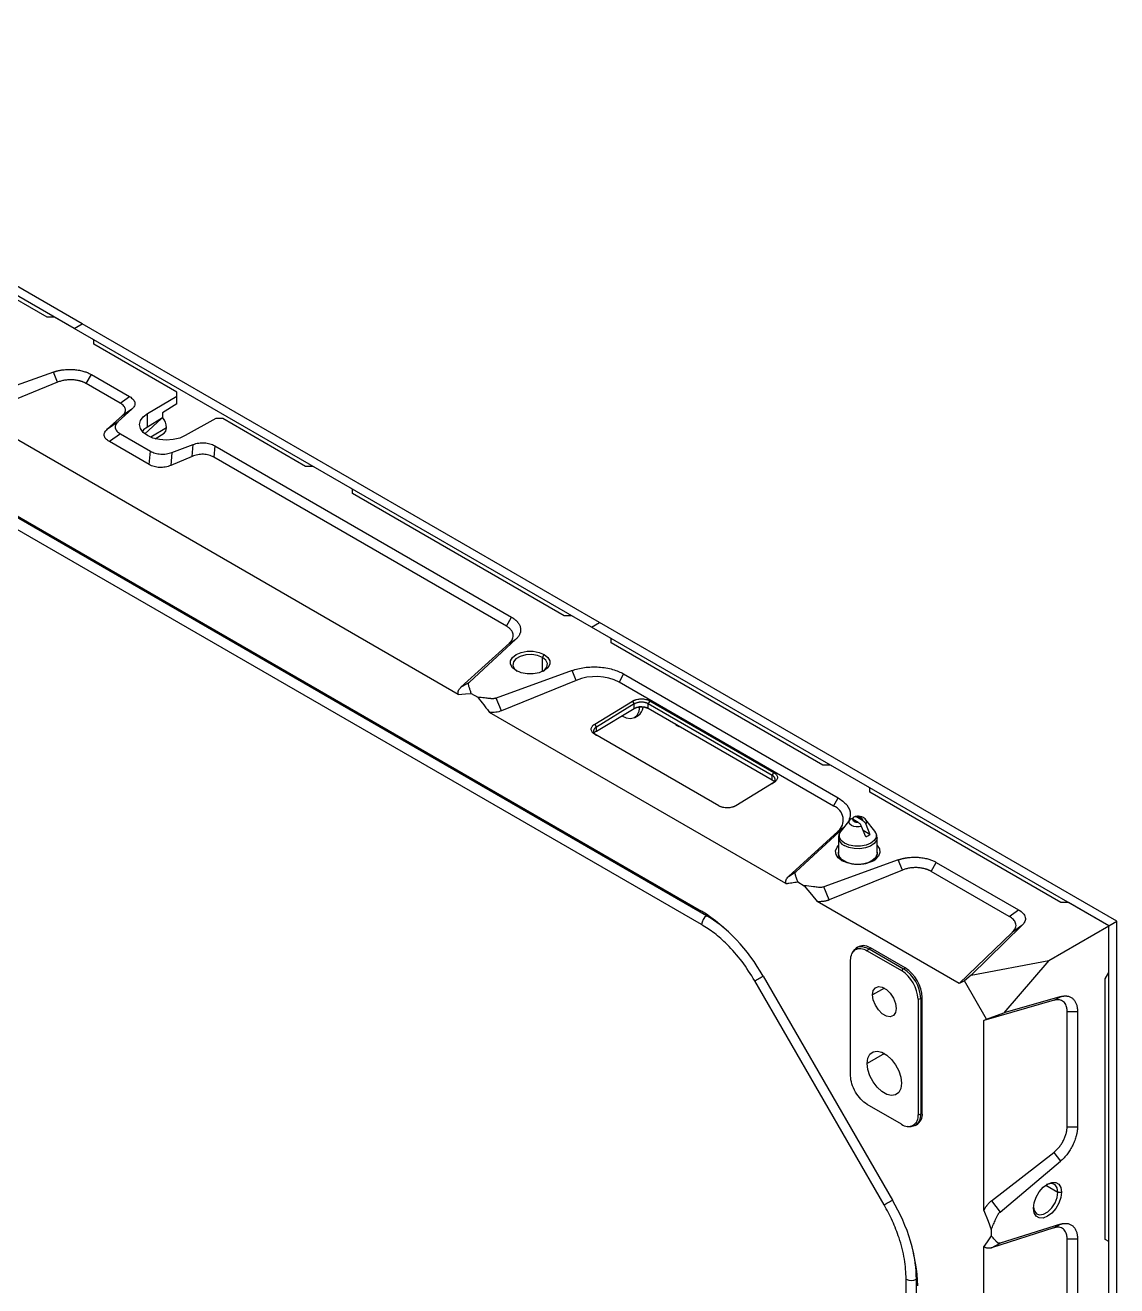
# Model space of a CAD drawing. Header units: millimetres. Extents: x 9226 to 36041, y 16031 to 21779.
# Drawn here: x 11663.9 to 11887.8, y 17605.8 to 17864.3 of the extents above; entities that cross this region are included whole.
import ezdxf

# ---------------------------------------------------------------- set-up
doc = ezdxf.new("R2010")
doc.units = ezdxf.units.MM

msp = doc.modelspace()

# ---------------------------------------------------------------- linework, layer by layer
at = {"color": 7, "linetype": 'Continuous', "lineweight": -3}
for p, q in [((11675.619, 17803.027), (11569.553, 17864.257)), ((11673.992, 17802.088), (11567.926, 17863.319)), ((11497.143, 17858.949), (11802.617, 17682.603)), ((11802.617, 17679.855), (11497.143, 17856.201)), ((11803.65, 17681.675), (11498.176, 17858.022)), ((11668.406, 17804.415), (11651.414, 17814.224)), ((11669.962, 17804.415), (11668.406, 17804.415)), ((11678.023, 17799.761), (11669.962, 17804.415)), ((11673.992, 17802.088), (11675.619, 17803.027)), ((11780.058, 17740.857), (11673.992, 17802.088)), ((11781.685, 17741.796), (11675.619, 17803.027)), ((11678.023, 17798.863), (11678.023, 17799.761)), ((11695.015, 17789.054), (11678.023, 17798.863)), ((11669.707, 17793.143), (11654.447, 17787.626)), ((11670.555, 17791.056), (11669.707, 17793.143)), ((11676.443, 17790.794), (11677.504, 17792.632)), ((11677.504, 17792.632), (11685.349, 17788.102)), ((11670.555, 17791.056), (11655.54, 17784.936)), ((11683.432, 17786.76), (11676.443, 17790.794)), ((11695.028, 17788.23), (11695.015, 17789.054)), ((11683.432, 17786.76), (11685.349, 17788.102)), ((11688.983, 17784.617), (11695.028, 17788.23)), ((11695.028, 17786.605), (11692.11, 17784.771)), ((11695.028, 17786.605), (11695.028, 17788.23)), ((11752.743, 17727.059), (11653.083, 17784.592)), ((11680.816, 17781.499), (11683.808, 17784.143)), ((11685.82, 17785.553), (11683.003, 17783.031)), ((11685.82, 17785.553), (11683.808, 17784.143)), ((11691.844, 17783.55), (11688.469, 17780.469)), ((11688.983, 17781.82), (11688.983, 17784.617)), ((11692.11, 17783.753), (11688.983, 17781.82)), ((11691.844, 17783.589), (11691.844, 17783.55)), ((11692.11, 17784.771), (11692.11, 17783.753)), ((11703.021, 17783.616), (11696.761, 17780.127)), ((11704.447, 17783.609), (11703.021, 17783.616)), ((11721.439, 17773.799), (11704.447, 17783.609)), ((11680.816, 17781.499), (11683.003, 17783.031)), ((11683.474, 17780.482), (11681.191, 17778.882)), ((11689.355, 17774.17), (11681.191, 17778.882)), ((11683.474, 17780.482), (11689.599, 17776.946)), ((11690.57, 17779.488), (11692.414, 17780.606)), ((11689.355, 17774.17), (11689.599, 17776.946)), ((11694.015, 17776.674), (11693.782, 17774.014)), ((11698.168, 17775.853), (11693.782, 17774.014)), ((11694.015, 17776.674), (11698.383, 17778.301)), ((11698.168, 17775.853), (11698.383, 17778.301)), ((11702.799, 17778.029), (11702.595, 17775.697)), ((11702.799, 17778.029), (11763.678, 17742.884)), ((11762.617, 17741.047), (11702.595, 17775.697)), ((11722.995, 17773.799), (11721.439, 17773.799)), ((11731.056, 17769.146), (11722.995, 17773.799)), ((11731.056, 17768.248), (11731.056, 17769.146)), ((11774.472, 17743.184), (11731.056, 17768.248)), ((11762.617, 17741.047), (11763.678, 17742.884)), ((11776.028, 17743.184), (11774.472, 17743.184)), ((11784.089, 17738.531), (11776.028, 17743.184)), ((11780.058, 17740.857), (11781.685, 17741.796)), ((11886.124, 17679.627), (11780.058, 17740.857)), ((11887.751, 17680.566), (11781.685, 17741.796)), ((11753.261, 17728.523), (11763.209, 17737.568)), ((11755.008, 17729.574), (11764.563, 17738.383)), ((11763.209, 17737.568), (11764.563, 17738.383)), ((11784.089, 17737.633), (11784.089, 17738.531)), ((11827.505, 17712.569), (11784.089, 17737.633)), ((11769.982, 17734.632), (11770.336, 17735.245)), ((11776.05, 17731.946), (11760.493, 17726.302)), ((11776.908, 17729.942), (11776.05, 17731.946)), ((11753.261, 17728.523), (11755.008, 17729.574)), ((11776.908, 17729.942), (11761.607, 17723.705)), ((11786.641, 17731.258), (11785.723, 17729.55)), ((11829.687, 17704.17), (11785.723, 17729.55)), ((11786.641, 17731.258), (11830.606, 17705.878)), ((11755.389, 17727.259), (11756.749, 17726.474)), ((11761.607, 17723.705), (11760.493, 17726.302)), ((11780.704, 17720.961), (11788.482, 17725.686)), ((11788.827, 17725.1), (11781.048, 17720.374)), ((11781.048, 17719.538), (11788.827, 17724.185)), ((11788.827, 17724.185), (11788.827, 17725.1)), ((11817.111, 17710.457), (11791.655, 17725.153)), ((11791.655, 17724.221), (11791.655, 17725.153)), ((11791.655, 17724.221), (11817.111, 17709.526)), ((11791.981, 17725.739), (11817.437, 17711.044)), ((11819.92, 17688.279), (11759.148, 17723.362)), ((11788.922, 17722.341), (11789.629, 17722.749)), ((11806.16, 17704.192), (11780.704, 17718.888)), ((11781.048, 17719.538), (11781.048, 17720.374)), ((11829.061, 17712.569), (11827.505, 17712.569)), ((11837.122, 17707.915), (11829.061, 17712.569)), ((11817.437, 17708.971), (11809.659, 17704.245)), ((11817.111, 17709.526), (11817.111, 17710.457)), ((11837.122, 17707.017), (11837.122, 17707.915)), ((11876.296, 17684.403), (11837.122, 17707.017)), ((11829.687, 17704.17), (11830.606, 17705.878)), ((11832.991, 17701.363), (11831.163, 17699.003)), ((11832.888, 17701.168), (11832.861, 17701.125)), ((11832.991, 17701.363), (11833.012, 17701.39)), ((11833.548, 17701.455), (11833.861, 17701.88)), ((11834.742, 17700.8), (11833.704, 17701.399)), ((11834.553, 17701.889), (11835.59, 17701.29)), ((11838.131, 17699.003), (11836.303, 17701.363)), ((11820.436, 17689.744), (11830.574, 17698.962)), ((11822.021, 17690.783), (11831.643, 17699.623)), ((11836.279, 17697.871), (11835.433, 17699.992)), ((11837.127, 17698.361), (11835.771, 17699.144)), ((11836.282, 17700.482), (11837.127, 17698.361)), ((11830.697, 17697.696), (11830.697, 17694.485)), ((11838.597, 17694.485), (11838.597, 17697.696)), ((11842.948, 17693.133), (11827.688, 17687.616)), ((11843.796, 17691.046), (11842.948, 17693.133)), ((11820.436, 17689.744), (11822.021, 17690.783)), ((11843.796, 17691.046), (11828.782, 17684.926)), ((11831.925, 17692.832), (11831.908, 17692.842)), ((11849.684, 17690.784), (11850.745, 17692.622)), ((11865.716, 17681.53), (11849.684, 17690.784)), ((11850.745, 17692.622), (11867.599, 17682.892)), ((11822.319, 17688.622), (11823.678, 17687.837)), ((11828.782, 17684.926), (11827.688, 17687.616)), ((11855.44, 17667.774), (11826.324, 17684.582)), ((11865.716, 17681.53), (11867.599, 17682.892)), ((11877.851, 17684.403), (11876.296, 17684.403)), ((11886.124, 17679.627), (11877.851, 17684.403)), ((11886.124, 17679.627), (11887.751, 17680.566)), ((11887.751, 17542.774), (11887.751, 17680.566)), ((11855.44, 17667.774), (11866.306, 17678.219)), ((11857.865, 17669.47), (11868.306, 17679.666)), ((11868.306, 17679.666), (11866.306, 17678.219)), ((11873.821, 17672.524), (11886.124, 17679.627)), ((11886.124, 17541.835), (11886.124, 17679.627)), ((11886.124, 17670.073), (11886.124, 17679.627)), ((11834.612, 17675.238), (11834.333, 17675.035)), ((11836.978, 17674.885), (11837.277, 17675.087)), ((11844.334, 17671.013), (11837.277, 17675.087)), ((11833.176, 17648.876), (11833.176, 17672.556)), ((11833.488, 17673.978), (11833.409, 17673.841)), ((11836.57, 17674.5), (11843.627, 17670.426)), ((11836.978, 17674.885), (11844.036, 17670.81)), ((11857.865, 17669.47), (11873.821, 17672.524)), ((11873.821, 17672.524), (11864.559, 17661.808)), ((11844.036, 17670.81), (11844.334, 17671.013)), ((11885.347, 17668.726), (11886.124, 17670.073)), ((11840.049, 17622.406), (11813.534, 17668.33)), ((11815.217, 17669.302), (11841.732, 17623.377)), ((11856.527, 17668.362), (11855.44, 17667.774)), ((11857.865, 17669.47), (11856.527, 17668.362)), ((11861.061, 17660.508), (11856.527, 17668.362)), ((11885.347, 17615.324), (11885.347, 17668.726)), ((11847.545, 17664.732), (11847.87, 17664.889)), ((11847.545, 17664.732), (11847.545, 17641.052)), ((11847.87, 17641.209), (11847.87, 17664.889)), ((11876.345, 17665.114), (11864.559, 17661.808)), ((11874.936, 17664.342), (11876.345, 17665.114)), ((11847.008, 17664.57), (11847.008, 17640.891)), ((11874.936, 17664.342), (11860.516, 17660.173)), ((11877.568, 17638.405), (11877.568, 17662.063)), ((11877.568, 17662.063), (11879.69, 17662.063)), ((11879.69, 17662.063), (11879.69, 17638.405)), ((11860.516, 17660.173), (11861.061, 17660.508)), ((11860.516, 17621.277), (11860.516, 17660.173)), ((11861.061, 17660.508), (11864.559, 17661.808)), ((11843.627, 17638.938), (11836.57, 17643.013)), ((11846.359, 17638.699), (11846.675, 17638.839)), ((11847.545, 17641.052), (11847.87, 17641.209)), ((11877.568, 17638.405), (11879.69, 17638.405)), ((11862.043, 17623.233), (11874.851, 17633.175)), ((11863.826, 17620.941), (11876.234, 17631.397)), ((11874.851, 17633.175), (11876.234, 17631.397)), ((11875.695, 17625.021), (11876.402, 17625.021)), ((11862.043, 17623.233), (11863.826, 17620.941)), ((11876.234, 17618.452), (11863.826, 17614.583)), ((11874.851, 17617.687), (11876.234, 17618.452)), ((11862.012, 17617.358), (11862.012, 17616.071)), ((11874.851, 17617.687), (11862.043, 17613.596)), ((11860.516, 17443.679), (11860.516, 17613.879)), ((11862.043, 17613.596), (11863.826, 17614.583)), ((11877.568, 17584.6), (11877.568, 17615.434)), ((11877.568, 17615.434), (11879.69, 17615.434)), ((11879.69, 17615.434), (11879.69, 17584.6)), ((11886.124, 17614.875), (11885.347, 17615.324)), ((11886.124, 17605.566), (11886.124, 17614.875)), ((11844.571, 17468.78), (11844.571, 17607.188)), ((11846.664, 17468.765), (11846.664, 17607.172))]:
    msp.add_line(p, q, dxfattribs=at)
at = {"color": 8, "linetype": 'Continuous', "lineweight": -3}
for p, q in [((11692.906, 17781.718), (11689.677, 17779.787)), ((11769.982, 17731.757), (11769.982, 17734.632)), ((11831.707, 17699.705), (11830.574, 17698.962)), ((11803.65, 17681.675), (11803.885, 17681.818)), ((11840.092, 17666.848), (11837.688, 17665.46)), ((11840.092, 17653.457), (11836.556, 17651.415)), ((11873.204, 17626.46), (11875.695, 17625.021)), ((11846.664, 17607.172), (11846.906, 17607.305))]:
    msp.add_line(p, q, dxfattribs=at)
at = {"color": 7, "linetype": 'Continuous', "lineweight": -3, "flags": 128}
for points in [[(11696.761, 17780.127), (11695.622, 17779.622), (11694.296, 17779.305), (11692.872, 17779.197), (11691.449, 17779.305), (11690.122, 17779.622), (11688.983, 17780.127), (11688.109, 17780.784), (11687.56, 17781.55), (11687.372, 17782.372), (11687.56, 17783.193), (11688.109, 17783.959), (11688.983, 17784.617)], [(11692.642, 17782.932), (11692.42, 17783.436), (11692.11, 17783.864)], [(11692.414, 17780.606), (11692.775, 17781.029), (11692.906, 17781.718)], [(11764.608, 17731.938), (11763.863, 17732.53), (11763.472, 17733.226), (11763.472, 17733.957), (11763.863, 17734.653), (11764.608, 17735.245), (11765.633, 17735.674), (11766.838, 17735.901), (11768.106, 17735.901), (11769.311, 17735.674), (11770.336, 17735.245)], [(11769.982, 17734.632), (11768.972, 17735.04), (11767.781, 17735.225), (11766.553, 17735.163), (11765.436, 17734.862), (11764.564, 17734.358), (11764.043, 17733.713), (11763.935, 17733.004), (11764.255, 17732.317), (11764.796, 17731.836)], [(11770.336, 17735.245), (11771.081, 17734.653), (11771.472, 17733.957), (11771.472, 17733.226), (11771.081, 17732.53), (11770.336, 17731.938), (11769.311, 17731.508), (11768.106, 17731.282), (11766.838, 17731.282), (11765.633, 17731.508), (11764.608, 17731.938)], [(11770.148, 17731.836), (11770.38, 17732.008), (11770.901, 17732.653), (11771.008, 17733.362), (11770.689, 17734.049), (11769.982, 17734.632)], [(11752.743, 17727.059), (11754.225, 17727.171), (11755.389, 17727.259)], [(11786.288, 17722.668), (11787.142, 17722.258), (11788.049, 17722.107), (11788.836, 17722.294), (11789.443, 17722.806), (11789.827, 17723.604), (11789.958, 17724.63)], [(11788.482, 17725.686), (11788.675, 17725.358), (11788.827, 17725.1)], [(11791.981, 17725.739), (11791.799, 17725.411), (11791.655, 17725.153)], [(11780.704, 17720.961), (11780.897, 17720.632), (11781.048, 17720.374)], [(11817.111, 17710.457), (11817.294, 17710.786), (11817.437, 17711.044)], [(11838.131, 17699.003), (11838.421, 17698.429), (11838.411, 17697.74), (11838.031, 17697.086), (11837.321, 17696.532), (11836.349, 17696.132), (11835.21, 17695.925), (11834.016, 17695.932), (11832.884, 17696.151), (11831.924, 17696.561), (11831.231, 17697.122), (11830.873, 17697.779), (11830.884, 17698.469), (11831.163, 17699.003)], [(11831.43, 17692.955), (11830.654, 17693.553), (11830.201, 17694.254), (11830.109, 17694.999), (11830.384, 17695.73), (11830.697, 17696.116)], [(11838.597, 17696.116), (11838.641, 17696.071), (11839.093, 17695.37), (11839.186, 17694.625), (11838.91, 17693.894), (11838.29, 17693.238), (11837.374, 17692.709), (11836.237, 17692.351), (11834.972, 17692.192), (11833.68, 17692.245), (11832.467, 17692.507), (11831.43, 17692.955)], [(11838.597, 17694.485), (11838.569, 17694.216), (11838.258, 17693.56), (11837.625, 17692.987), (11836.728, 17692.547), (11835.645, 17692.279), (11834.475, 17692.207), (11833.319, 17692.338), (11832.282, 17692.659), (11831.454, 17693.143), (11830.911, 17693.746), (11830.699, 17694.414), (11830.697, 17694.485)], [(11823.678, 17687.837), (11825.16, 17686.014), (11826.324, 17684.582)], [(11837.688, 17665.46), (11837.833, 17666.326), (11838.25, 17666.92), (11838.89, 17667.17), (11839.674, 17667.047), (11840.509, 17666.565), (11841.294, 17665.782), (11841.934, 17664.793), (11842.351, 17663.717), (11842.496, 17662.684)], [(11842.496, 17662.684), (11842.351, 17661.818), (11841.934, 17661.224), (11841.294, 17660.974), (11840.509, 17661.097), (11839.674, 17661.579), (11838.89, 17662.362), (11838.25, 17663.351), (11837.833, 17664.427), (11837.688, 17665.46)], [(11836.556, 17651.415), (11836.699, 17652.483), (11837.118, 17653.299), (11837.777, 17653.796), (11838.623, 17653.936), (11839.589, 17653.706), (11840.595, 17653.125), (11841.561, 17652.24), (11842.407, 17651.123), (11843.066, 17649.864), (11843.484, 17648.566), (11843.627, 17647.333)], [(11843.627, 17647.333), (11843.484, 17646.266), (11843.066, 17645.45), (11842.407, 17644.952), (11841.561, 17644.813), (11840.595, 17645.043), (11839.589, 17645.624), (11838.623, 17646.508), (11837.777, 17647.625), (11837.118, 17648.884), (11836.699, 17650.182), (11836.556, 17651.415)], [(11870.674, 17621.715), (11870.814, 17622.818), (11871.221, 17623.975), (11871.855, 17625.072), (11872.653, 17626.002), (11873.538, 17626.675), (11874.423, 17627.024), (11875.221, 17627.015), (11875.855, 17626.65), (11876.262, 17625.962), (11876.402, 17625.021)], [(11875.695, 17625.021), (11875.543, 17625.925), (11875.107, 17626.546), (11874.44, 17626.807), (11873.62, 17626.679), (11873.355, 17626.563)], [(11876.402, 17625.021), (11876.262, 17623.919), (11875.855, 17622.762), (11875.221, 17621.665), (11874.423, 17620.734), (11873.538, 17620.061), (11872.653, 17619.712), (11871.855, 17619.721), (11871.221, 17620.087), (11870.814, 17620.774), (11870.674, 17621.715)], [(11870.68, 17621.929), (11870.826, 17621.219), (11871.261, 17620.599), (11871.929, 17620.337), (11872.749, 17620.466), (11873.62, 17620.969), (11874.44, 17621.787), (11875.107, 17622.819), (11875.543, 17623.943), (11875.695, 17625.021)], [(11860.516, 17621.277), (11861.354, 17619.082), (11862.012, 17617.358)], [(11862.012, 17616.071), (11861.174, 17614.844), (11860.516, 17613.879)]]:
    msp.add_lwpolyline(points, dxfattribs=at)
at = {"color": 8, "linetype": 'Continuous', "lineweight": -3, "flags": 128}
for points in [[(11835.433, 17699.992), (11834.9, 17699.899), (11834.343, 17699.904), (11833.814, 17700.006), (11833.365, 17700.196), (11833.036, 17700.455), (11832.859, 17700.76), (11832.851, 17701.082), (11832.991, 17701.363)], [(11838.597, 17697.692), (11838.463, 17697.106), (11837.992, 17696.483), (11837.224, 17695.968), (11836.227, 17695.606), (11835.089, 17695.43), (11833.913, 17695.455), (11832.801, 17695.68), (11831.854, 17696.084)], [(11813.534, 17668.33), (11813.698, 17668.425), (11813.895, 17668.539), (11814.118, 17668.667), (11814.358, 17668.806), (11814.608, 17668.95), (11814.857, 17669.094), (11815.096, 17669.232), (11815.217, 17669.302)], [(11840.049, 17622.406), (11840.213, 17622.5), (11840.409, 17622.614), (11840.632, 17622.742), (11840.873, 17622.881), (11841.123, 17623.025), (11841.372, 17623.169), (11841.611, 17623.307), (11841.732, 17623.377)]]:
    msp.add_lwpolyline(points, dxfattribs=at)
at = {"color": 7, "linetype": 'Continuous', "lineweight": -3}
for centre, radius, start, end in [((11689.124, 17781.531), 3.787, 2.82666, 37.96784), ((11780.883, 17720.022), 10.687, 63.07071, 111.8358), ((11788.357, 17724.63), 2.272, 304.0737, 353.57134), ((11798.349, 17721.772), 1.37, 213.54631, 266.45907), ((11828.634, 17701.311), 3.047, 309.55828, 69.7666), ((11835.332, 17700.49), 2.784, 289.86425, 310.13038), ((11832.322, 17694.405), 1.705, 162.41283, 245.53522), ((11836.972, 17694.405), 1.705, 294.46476, 17.58753), ((11783.377, 17651.758), 36.354, 28.85556, 58.04538), ((11804.928, 17679.747), 2.314, 123.54015, 177.32602), ((11838.069, 17673.317), 1.91, 124.82118, 141.72046), ((11845.127, 17669.242), 1.91, 124.82118, 141.72046), ((11839.668, 17664.236), 7.347, 2.60536, 57.39454), ((11839.926, 17664.385), 7.627, 2.6055, 57.3944), ((11840.194, 17664.54), 7.684, 2.60548, 57.39442), ((11846.733, 17666.461), 1.91, 278.27845, 295.1739), ((11844.947, 17640.556), 2.088, 230.79662, 9.21429), ((11845.484, 17640.926), 2.403, 299.71562, 6.76374), ((11846.733, 17642.781), 1.91, 278.27845, 295.1739), ((11810.613, 17604.573), 36.359, 1.95641, 31.14377), ((11845.633, 17609.244), 2.314, 242.6788, 296.45485)]:
    msp.add_arc(centre, radius, start, end, dxfattribs=at)
at = {"color": 8, "linetype": 'Continuous', "lineweight": -3}
for centre, radius, start, end in [((11835.793, 17700.935), 0.666, 317.19633, 40.04615), ((11832.616, 17697.848), 1.922, 183.37872, 246.63338), ((11789.548, 17657.825), 27.707, 45.7007, 59.40496), ((11845.244, 17640.738), 2.323, 298.58446, 7.77798), ((11818.953, 17606.883), 27.713, 0.59769, 14.29287)]:
    msp.add_arc(centre, radius, start, end, dxfattribs=at)
at = {"color": 7, "linetype": 'Continuous', "lineweight": -3}
for points, knots in [([(11669.707, 17793.143), (11669.774, 17793.166), (11669.908, 17793.214), (11670.115, 17793.279), (11670.324, 17793.34), (11670.538, 17793.397), (11670.754, 17793.448), (11670.975, 17793.495), (11671.198, 17793.537), (11671.425, 17793.575), (11671.92, 17793.645), (11672.701, 17793.709), (11673.763, 17793.69), (11674.805, 17793.571), (11675.6, 17793.395), (11676.163, 17793.225), (11676.524, 17793.097), (11676.868, 17792.956), (11677.198, 17792.802), (11677.401, 17792.688), (11677.504, 17792.632)], [0, 0, 0, 0, 0.027944, 0.05576007, 0.08348693, 0.11116363, 0.13882948, 0.16652381, 0.19428583, 0.22215447, 0.25016821, 0.37504814, 0.50002514, 0.62482079, 0.74981491, 0.80005567, 0.84996612, 0.89977432, 0.94970971, 1, 1, 1, 1]), ([(11676.443, 17790.794), (11676.395, 17790.821), (11676.299, 17790.875), (11676.149, 17790.951), (11675.993, 17791.023), (11675.833, 17791.091), (11675.667, 17791.154), (11675.496, 17791.214), (11675.319, 17791.269), (11674.96, 17791.37), (11674.395, 17791.487), (11673.606, 17791.562), (11672.803, 17791.558), (11672.141, 17791.484), (11671.628, 17791.388), (11671.254, 17791.296), (11670.894, 17791.187), (11670.668, 17791.1), (11670.555, 17791.056)], [0, 0, 0, 0, 0.0313639, 0.062594, 0.0937484, 0.1248854, 0.1560634, 0.1873407, 0.2187748, 0.2504225, 0.3754903, 0.5002003, 0.6246679, 0.7497563, 0.8126623, 0.8750288, 0.9373195, 1, 1, 1, 1]), ([(11683.808, 17784.143), (11684.053, 17784.36), (11684.241, 17784.588), (11684.474, 17785.053), (11684.518, 17785.289), (11684.452, 17785.749), (11684.342, 17785.973), (11683.983, 17786.391), (11683.734, 17786.586), (11683.432, 17786.76)], [0, 0, 0, 0, 0.25, 0.25, 0.5, 0.5, 0.75, 0.75, 1, 1, 1, 1]), ([(11685.349, 17788.102), (11685.651, 17787.928), (11685.902, 17787.736), (11686.269, 17787.323), (11686.386, 17787.104), (11686.469, 17786.655), (11686.435, 17786.427), (11686.226, 17785.979), (11686.051, 17785.76), (11685.82, 17785.553)], [0, 0, 0, 0, 0.25, 0.25, 0.5, 0.5, 0.75, 0.75, 1, 1, 1, 1]), ([(11681.191, 17778.882), (11680.89, 17779.056), (11680.641, 17779.251), (11680.282, 17779.669), (11680.172, 17779.893), (11680.106, 17780.353), (11680.15, 17780.589), (11680.382, 17781.054), (11680.571, 17781.282), (11680.816, 17781.499)], [0, 0, 0, 0, 0.25, 0.25, 0.5, 0.5, 0.75, 0.75, 1, 1, 1, 1]), ([(11683.003, 17783.031), (11682.772, 17782.825), (11682.597, 17782.605), (11682.389, 17782.158), (11682.355, 17781.929), (11682.438, 17781.481), (11682.554, 17781.261), (11682.922, 17780.849), (11683.173, 17780.656), (11683.474, 17780.482)], [0, 0, 0, 0, 0.25, 0.25, 0.5, 0.5, 0.75, 0.75, 1, 1, 1, 1]), ([(11688.983, 17781.82), (11688.605, 17781.594), (11688.191, 17781.346), (11688.019, 17781.027), (11688.005, 17781)], [0, 0, 0, 0, 0.9160111, 1, 1, 1, 1]), ([(11698.383, 17778.301), (11698.741, 17778.434), (11699.121, 17778.535), (11699.897, 17778.656), (11700.293, 17778.675), (11701.069, 17778.627), (11701.449, 17778.56), (11702.164, 17778.348), (11702.498, 17778.203), (11702.799, 17778.029)], [0, 0, 0, 0, 0.25, 0.25, 0.5, 0.5, 0.75, 0.75, 1, 1, 1, 1]), ([(11689.599, 17776.946), (11689.9, 17776.773), (11690.234, 17776.628), (11690.949, 17776.415), (11691.329, 17776.348), (11692.105, 17776.3), (11692.501, 17776.32), (11693.277, 17776.44), (11693.657, 17776.541), (11694.015, 17776.674)], [0, 0, 0, 0, 0.25, 0.25, 0.5, 0.5, 0.75, 0.75, 1, 1, 1, 1]), ([(11702.595, 17775.697), (11702.293, 17775.871), (11701.959, 17776.014), (11701.244, 17776.216), (11700.863, 17776.275), (11700.085, 17776.303), (11699.687, 17776.271), (11698.909, 17776.121), (11698.528, 17776.004), (11698.168, 17775.853)], [0, 0, 0, 0, 0.25, 0.25, 0.5, 0.5, 0.75, 0.75, 1, 1, 1, 1]), ([(11693.782, 17774.014), (11693.422, 17773.863), (11693.041, 17773.746), (11692.262, 17773.597), (11691.865, 17773.564), (11691.087, 17773.592), (11690.706, 17773.651), (11689.991, 17773.853), (11689.656, 17773.996), (11689.355, 17774.17)], [0, 0, 0, 0, 0.25, 0.25, 0.5, 0.5, 0.75, 0.75, 1, 1, 1, 1]), ([(11763.678, 17742.884), (11763.733, 17742.852), (11763.843, 17742.787), (11764, 17742.685), (11764.15, 17742.581), (11764.293, 17742.474), (11764.429, 17742.363), (11764.557, 17742.25), (11764.678, 17742.134), (11764.793, 17742.014), (11765.023, 17741.752), (11765.306, 17741.327), (11765.512, 17740.725), (11765.545, 17740.112), (11765.425, 17739.625), (11765.264, 17739.27), (11765.13, 17739.039), (11764.968, 17738.813), (11764.782, 17738.593), (11764.636, 17738.453), (11764.563, 17738.383)], [0, 0, 0, 0, 0.0279561, 0.0557813, 0.0835141, 0.1111935, 0.1388588, 0.1665491, 0.1943037, 0.2221614, 0.2501607, 0.375032, 0.5000082, 0.6248422, 0.7498408, 0.8000855, 0.849995, 0.8997977, 0.9497234, 1, 1, 1, 1]), ([(11763.209, 17737.568), (11763.245, 17737.602), (11763.317, 17737.669), (11763.417, 17737.774), (11763.509, 17737.88), (11763.593, 17737.989), (11763.669, 17738.099), (11763.737, 17738.212), (11763.798, 17738.327), (11763.902, 17738.558), (11763.998, 17738.913), (11763.986, 17739.388), (11763.838, 17739.853), (11763.602, 17740.221), (11763.353, 17740.498), (11763.137, 17740.695), (11762.894, 17740.879), (11762.71, 17740.991), (11762.617, 17741.047)], [0, 0, 0, 0, 0.0313692, 0.0626035, 0.0937606, 0.1248988, 0.1560763, 0.1873514, 0.2187814, 0.2504233, 0.3754904, 0.5002025, 0.6246838, 0.7497704, 0.8126763, 0.87504, 0.9373258, 1, 1, 1, 1]), ([(11776.05, 17731.946), (11776.802, 17732.219), (11777.673, 17732.438), (11779.555, 17732.697), (11780.564, 17732.736), (11782.546, 17732.607), (11783.514, 17732.44), (11785.249, 17731.946), (11786.014, 17731.621), (11786.641, 17731.258)], [0, 0, 0, 0, 0.25, 0.25, 0.5, 0.5, 0.75, 0.75, 1, 1, 1, 1]), ([(11755.389, 17727.259), (11755.316, 17727.484), (11755.179, 17727.908), (11755.002, 17728.444), (11754.866, 17728.867), (11754.78, 17729.123), (11754.819, 17729.287), (11754.831, 17729.339), (11754.86, 17729.4), (11754.899, 17729.454), (11754.948, 17729.516), (11754.984, 17729.551), (11755.008, 17729.574)], [0, 0, 0, 0, 0.289629, 0.546849, 0.6914899, 0.839411, 0.8686776, 0.8977948, 0.9162387, 0.9485969, 0.9657607, 1, 1, 1, 1]), ([(11752.743, 17727.059), (11752.734, 17727.095), (11752.715, 17727.165), (11752.7, 17727.272), (11752.694, 17727.38), (11752.698, 17727.488), (11752.712, 17727.597), (11752.736, 17727.706), (11752.778, 17727.842), (11752.847, 17728.003), (11752.957, 17728.185), (11753.092, 17728.36), (11753.205, 17728.468), (11753.261, 17728.523)], [0, 0, 0, 0, 0.0707591, 0.1413361, 0.2119424, 0.2827893, 0.3540861, 0.4260378, 0.4988442, 0.6260874, 0.751275, 0.8755299, 1, 1, 1, 1]), ([(11756.749, 17726.474), (11757.148, 17725.955), (11757.548, 17725.437), (11758.147, 17724.658), (11758.347, 17724.399), (11758.647, 17724.01), (11758.747, 17723.88), (11758.947, 17723.621), (11759.046, 17723.491), (11759.148, 17723.362)], [0, 0, 0, 0, 0.5, 0.5, 0.75, 0.75, 0.875, 0.875, 1, 1, 1, 1]), ([(11760.493, 17726.302), (11760.459, 17726.291), (11760.393, 17726.268), (11760.289, 17726.24), (11760.189, 17726.218), (11760.093, 17726.202), (11760.003, 17726.189), (11759.918, 17726.181), (11759.841, 17726.176), (11759.772, 17726.173), (11759.71, 17726.172), (11759.659, 17726.173), (11759.618, 17726.174), (11759.566, 17726.177), (11759.467, 17726.184), (11759.278, 17726.204), (11758.992, 17726.234), (11758.581, 17726.278), (11757.824, 17726.359), (11757.194, 17726.427), (11756.749, 17726.474)], [0, 0, 0, 0, 0.0310903, 0.0607071, 0.0886723, 0.1148492, 0.1391415, 0.1614878, 0.1817905, 0.1998697, 0.2158807, 0.2303197, 0.239612, 0.2480074, 0.2709001, 0.3179023, 0.3979784, 0.4985347, 0.6456163, 1, 1, 1, 1]), ([(11788.482, 17725.686), (11788.521, 17725.709), (11788.598, 17725.754), (11788.723, 17725.816), (11788.853, 17725.873), (11788.991, 17725.926), (11789.136, 17725.973), (11789.384, 17726.043), (11789.747, 17726.116), (11790.231, 17726.151), (11790.715, 17726.13), (11791.105, 17726.065), (11791.4, 17725.987), (11791.61, 17725.917), (11791.806, 17725.835), (11791.923, 17725.771), (11791.981, 17725.739)], [0, 0, 0, 0, 0.0414226, 0.0827214, 0.1240802, 0.165682, 0.2077067, 0.2503288, 0.3760422, 0.5000512, 0.6237435, 0.7495003, 0.8130207, 0.8755356, 0.9376549, 1, 1, 1, 1]), ([(11791.655, 17725.153), (11791.62, 17725.172), (11791.548, 17725.212), (11791.428, 17725.266), (11791.296, 17725.317), (11791.151, 17725.363), (11790.994, 17725.402), (11790.825, 17725.435), (11790.644, 17725.459), (11790.453, 17725.473), (11790.254, 17725.476), (11790.047, 17725.467), (11789.836, 17725.444), (11789.623, 17725.407), (11789.411, 17725.355), (11789.205, 17725.286), (11789.006, 17725.202), (11788.887, 17725.134), (11788.827, 17725.1)], [0, 0, 0, 0, 0.0464851, 0.0951047, 0.1458591, 0.1987486, 0.2537734, 0.3109336, 0.3702295, 0.4316611, 0.4952284, 0.5609314, 0.6287703, 0.6987449, 0.7708553, 0.8451013, 0.9214829, 1, 1, 1, 1]), ([(11788.827, 17724.185), (11788.859, 17724.204), (11788.925, 17724.242), (11789.03, 17724.293), (11789.138, 17724.34), (11789.25, 17724.382), (11789.364, 17724.418), (11789.479, 17724.45), (11789.596, 17724.478), (11789.713, 17724.5), (11789.831, 17724.518), (11789.947, 17724.532), (11790.063, 17724.541), (11790.178, 17724.547), (11790.29, 17724.548), (11790.4, 17724.546), (11790.508, 17724.541), (11790.613, 17724.532), (11790.715, 17724.521), (11790.814, 17724.506), (11790.909, 17724.489), (11791, 17724.47), (11791.088, 17724.448), (11791.173, 17724.424), (11791.253, 17724.399), (11791.33, 17724.372), (11791.402, 17724.344), (11791.471, 17724.315), (11791.536, 17724.284), (11791.597, 17724.253), (11791.636, 17724.232), (11791.655, 17724.221)], [0, 0, 0, 0, 0.043584, 0.0865179, 0.1288017, 0.1704354, 0.211419, 0.2517524, 0.2914357, 0.3304689, 0.368852, 0.4065849, 0.4436678, 0.4801005, 0.5158832, 0.5510157, 0.5854982, 0.6193305, 0.6525128, 0.6850451, 0.7169273, 0.7481594, 0.7787415, 0.8086736, 0.8379557, 0.8665879, 0.8945701, 0.9219024, 0.9485848, 0.9746173, 1, 1, 1, 1]), ([(11791.585, 17724.188), (11791.463, 17724.24), (11791.076, 17724.405), (11790.247, 17724.462), (11789.418, 17724.389), (11789.032, 17724.216), (11788.91, 17724.162)], [0, 0, 0, 0, 0.1575465, 0.5000826, 0.8423168, 1, 1, 1, 1]), ([(11761.607, 17723.705), (11761.25, 17723.56), (11760.846, 17723.455), (11760.217, 17723.367), (11760.004, 17723.349), (11759.684, 17723.34), (11759.577, 17723.34), (11759.362, 17723.347), (11759.255, 17723.354), (11759.148, 17723.362)], [0, 0, 0, 0, 0.5, 0.5, 0.75, 0.75, 0.875, 0.875, 1, 1, 1, 1]), ([(11780.704, 17718.888), (11780.667, 17718.91), (11780.592, 17718.955), (11780.491, 17719.027), (11780.398, 17719.103), (11780.313, 17719.183), (11780.236, 17719.268), (11780.124, 17719.413), (11780.011, 17719.627), (11779.963, 17719.913), (11780.011, 17720.2), (11780.132, 17720.433), (11780.27, 17720.61), (11780.395, 17720.736), (11780.538, 17720.854), (11780.648, 17720.925), (11780.704, 17720.961)], [0, 0, 0, 0, 0.0414085, 0.0826934, 0.1240388, 0.1656279, 0.2076406, 0.2502517, 0.375941, 0.4999416, 0.6236422, 0.7494231, 0.8129603, 0.875494, 0.9376336, 1, 1, 1, 1]), ([(11781.048, 17720.374), (11781.017, 17720.354), (11780.954, 17720.314), (11780.869, 17720.25), (11780.792, 17720.184), (11780.724, 17720.117), (11780.664, 17720.048), (11780.612, 17719.978), (11780.568, 17719.908), (11780.532, 17719.837), (11780.504, 17719.767), (11780.483, 17719.697), (11780.469, 17719.628), (11780.463, 17719.56), (11780.462, 17719.493), (11780.468, 17719.427), (11780.48, 17719.363), (11780.497, 17719.301), (11780.519, 17719.24), (11780.545, 17719.182), (11780.577, 17719.126), (11780.612, 17719.072), (11780.65, 17719.02), (11780.692, 17718.97), (11780.737, 17718.923), (11780.784, 17718.878), (11780.834, 17718.836), (11780.885, 17718.795), (11780.938, 17718.758), (11780.992, 17718.722), (11781.03, 17718.7), (11781.048, 17718.689)], [0, 0, 0, 0, 0.0435902, 0.08652971, 0.12881854, 0.1704567, 0.21144419, 0.25178104, 0.29146724, 0.33050282, 0.36888779, 0.40662217, 0.44370597, 0.48013922, 0.51592194, 0.55105414, 0.58553587, 0.61936713, 0.65254797, 0.68507842, 0.71695852, 0.74818829, 0.77876778, 0.80869704, 0.83797612, 0.86660507, 0.89458394, 0.9219128, 0.94859171, 0.97462075, 1, 1, 1, 1]), ([(11780.61, 17719.126), (11780.652, 17719.189), (11780.754, 17719.341), (11780.939, 17719.465), (11781.048, 17719.538)], [0, 0, 0, 0, 0.4099733, 1, 1, 1, 1]), ([(11817.111, 17708.772), (11817.142, 17708.792), (11817.205, 17708.832), (11817.29, 17708.896), (11817.367, 17708.962), (11817.435, 17709.03), (11817.496, 17709.098), (11817.547, 17709.168), (11817.591, 17709.238), (11817.627, 17709.309), (11817.655, 17709.379), (11817.676, 17709.449), (11817.69, 17709.518), (11817.697, 17709.586), (11817.697, 17709.653), (11817.691, 17709.719), (11817.68, 17709.783), (11817.663, 17709.845), (11817.641, 17709.906), (11817.614, 17709.964), (11817.583, 17710.02), (11817.548, 17710.074), (11817.509, 17710.126), (11817.467, 17710.176), (11817.422, 17710.223), (11817.375, 17710.268), (11817.326, 17710.311), (11817.274, 17710.351), (11817.221, 17710.389), (11817.167, 17710.424), (11817.129, 17710.446), (11817.111, 17710.457)], [0, 0, 0, 0, 0.0435902, 0.0865297, 0.1288185, 0.1704567, 0.2114442, 0.251781, 0.2914672, 0.3305028, 0.3688878, 0.4066222, 0.443706, 0.4801392, 0.5159219, 0.5510541, 0.5855359, 0.6193671, 0.652548, 0.6850784, 0.7169585, 0.7481883, 0.7787678, 0.808697, 0.8379761, 0.8666051, 0.8945839, 0.9219128, 0.9485917, 0.9746208, 1, 1, 1, 1]), ([(11817.111, 17709.526), (11817.258, 17709.436), (11817.441, 17709.325), (11817.507, 17709.178), (11817.519, 17709.15)], [0, 0, 0, 0, 0.8075284, 1, 1, 1, 1]), ([(11817.437, 17711.044), (11817.475, 17711.021), (11817.549, 17710.977), (11817.65, 17710.904), (11817.743, 17710.828), (11817.828, 17710.748), (11817.905, 17710.664), (11818.017, 17710.518), (11818.13, 17710.305), (11818.178, 17710.019), (11818.13, 17709.731), (11818.01, 17709.499), (11817.871, 17709.322), (11817.747, 17709.196), (11817.604, 17709.077), (11817.493, 17709.006), (11817.437, 17708.971)], [0, 0, 0, 0, 0.0414085, 0.0826934, 0.1240388, 0.1656279, 0.2076406, 0.2502517, 0.375941, 0.4999416, 0.6236422, 0.7494231, 0.8129603, 0.875494, 0.9376336, 1, 1, 1, 1]), ([(11809.659, 17704.245), (11809.621, 17704.223), (11809.543, 17704.177), (11809.419, 17704.116), (11809.288, 17704.058), (11809.15, 17704.006), (11809.006, 17703.958), (11808.757, 17703.888), (11808.394, 17703.816), (11807.91, 17703.78), (11807.426, 17703.801), (11807.036, 17703.867), (11806.741, 17703.944), (11806.531, 17704.015), (11806.336, 17704.096), (11806.218, 17704.16), (11806.16, 17704.192)], [0, 0, 0, 0, 0.0414226, 0.0827214, 0.1240802, 0.165682, 0.2077067, 0.2503288, 0.3760422, 0.5000512, 0.6237435, 0.7495003, 0.8130207, 0.8755356, 0.9376549, 1, 1, 1, 1]), ([(11830.606, 17705.878), (11831.262, 17705.406), (11832.614, 17704.432), (11833.301, 17702.682), (11832.95, 17701.586), (11832.801, 17701.118)], [0, 0, 0, 0, 0.3512238, 0.7230584, 1, 1, 1, 1]), ([(11833.172, 17701.534), (11833.11, 17701.474), (11832.994, 17701.362), (11832.922, 17701.23), (11832.888, 17701.168)], [0, 0, 0, 0, 0.530905, 1, 1, 1, 1]), ([(11833.704, 17701.399), (11833.583, 17701.455), (11833.379, 17701.55), (11833.142, 17701.517), (11833.053, 17701.429), (11833.012, 17701.39)], [0, 0, 0, 0, 0.4450055, 0.7507299, 1, 1, 1, 1]), ([(11834.742, 17700.8), (11834.672, 17700.798), (11834.532, 17700.795), (11834.326, 17700.825), (11834.136, 17700.878), (11833.972, 17700.954), (11833.839, 17701.049), (11833.748, 17701.159), (11833.696, 17701.277), (11833.701, 17701.358), (11833.704, 17701.399)], [0, 0, 0, 0, 0.1249229, 0.2500008, 0.3748376, 0.4999949, 0.6248348, 0.7499979, 0.8749184, 1, 1, 1, 1]), ([(11833.861, 17701.88), (11833.91, 17701.926), (11834.008, 17702.017), (11834.228, 17702.027), (11834.416, 17701.964), (11834.526, 17701.903), (11834.553, 17701.889)], [0, 0, 0, 0, 0.2959967, 0.5914639, 0.9026307, 1, 1, 1, 1]), ([(11836.31, 17701.354), (11836.189, 17701.482), (11835.927, 17701.761), (11835.434, 17701.968), (11834.978, 17702.06), (11834.554, 17702.091), (11834.272, 17702.035), (11834.102, 17702.002)], [0, 0, 0, 0, 0.2320579, 0.5025317, 0.6454043, 0.7874338, 1, 1, 1, 1]), ([(11834.553, 17701.889), (11834.623, 17701.89), (11834.763, 17701.893), (11834.968, 17701.863), (11835.158, 17701.811), (11835.322, 17701.734), (11835.455, 17701.639), (11835.546, 17701.53), (11835.598, 17701.411), (11835.593, 17701.33), (11835.59, 17701.29)], [0, 0, 0, 0, 0.1249164, 0.249994, 0.3748307, 0.4999966, 0.6248363, 0.7499908, 0.8749186, 1, 1, 1, 1]), ([(11835.433, 17699.992), (11835.384, 17700.095), (11835.287, 17700.299), (11835.066, 17700.563), (11834.878, 17700.718), (11834.768, 17700.784), (11834.742, 17700.8)], [0, 0, 0, 0, 0.2960001, 0.5914594, 0.9026425, 1, 1, 1, 1]), ([(11835.59, 17701.29), (11835.711, 17701.207), (11835.915, 17701.066), (11836.152, 17700.759), (11836.242, 17700.568), (11836.282, 17700.482)], [0, 0, 0, 0, 0.4449972, 0.7507357, 1, 1, 1, 1]), ([(11831.215, 17699.039), (11831.115, 17698.91), (11830.87, 17698.595), (11830.695, 17698.131), (11830.722, 17697.824), (11830.728, 17697.749)], [0, 0, 0, 0, 0.3461578, 0.8390642, 1, 1, 1, 1]), ([(11838.564, 17697.688), (11838.565, 17697.85), (11838.566, 17698.266), (11838.365, 17698.735), (11838.135, 17698.972), (11838.086, 17699.023)], [0, 0, 0, 0, 0.33341071, 0.858064, 1, 1, 1, 1]), ([(11838.421, 17693.989), (11838.418, 17693.972), (11838.39, 17693.807), (11838.112, 17693.386), (11837.433, 17692.789), (11836.389, 17692.386), (11835.429, 17692.212), (11834.64, 17692.165), (11833.855, 17692.214), (11832.884, 17692.384), (11832.303, 17692.656), (11831.925, 17692.832)], [0, 0, 0, 0, 0.0104331, 0.1036405, 0.2768382, 0.4500356, 0.5432431, 0.6384188, 0.7335958, 0.8268028, 1, 1, 1, 1]), ([(11842.948, 17693.133), (11843.015, 17693.156), (11843.149, 17693.204), (11843.356, 17693.269), (11843.566, 17693.33), (11843.779, 17693.387), (11843.996, 17693.438), (11844.216, 17693.485), (11844.439, 17693.527), (11844.666, 17693.565), (11845.162, 17693.635), (11845.942, 17693.699), (11847.004, 17693.68), (11848.046, 17693.561), (11848.841, 17693.385), (11849.404, 17693.215), (11849.765, 17693.087), (11850.11, 17692.946), (11850.439, 17692.792), (11850.643, 17692.678), (11850.745, 17692.622)], [0, 0, 0, 0, 0.027944, 0.0557601, 0.0834869, 0.1111636, 0.1388295, 0.1665238, 0.1942858, 0.2221545, 0.2501682, 0.3750481, 0.5000251, 0.6248208, 0.7498149, 0.8000557, 0.8499661, 0.8997743, 0.9497097, 1, 1, 1, 1]), ([(11822.319, 17688.622), (11822.239, 17688.874), (11822.159, 17689.128), (11822.04, 17689.506), (11822, 17689.633), (11821.94, 17689.822), (11821.92, 17689.886), (11821.88, 17690.013), (11821.859, 17690.079), (11821.827, 17690.183), (11821.816, 17690.224), (11821.807, 17690.266), (11821.805, 17690.276), (11821.802, 17690.291), (11821.801, 17690.307), (11821.798, 17690.373), (11821.805, 17690.427), (11821.854, 17690.591), (11821.921, 17690.691), (11822.021, 17690.783)], [0, 0, 0, 0, 0.25, 0.25, 0.375, 0.375, 0.4375, 0.4375, 0.5, 0.5, 0.5625, 0.5625, 0.59375, 0.59375, 0.625, 0.625, 0.75, 0.75, 1, 1, 1, 1]), ([(11849.684, 17690.784), (11849.636, 17690.811), (11849.541, 17690.865), (11849.39, 17690.941), (11849.235, 17691.013), (11849.074, 17691.081), (11848.908, 17691.144), (11848.737, 17691.204), (11848.561, 17691.259), (11848.201, 17691.36), (11847.636, 17691.477), (11846.847, 17691.552), (11846.044, 17691.548), (11845.382, 17691.474), (11844.869, 17691.378), (11844.495, 17691.286), (11844.135, 17691.177), (11843.909, 17691.09), (11843.796, 17691.046)], [0, 0, 0, 0, 0.03136385, 0.06259403, 0.09374844, 0.12488543, 0.15606344, 0.18734066, 0.21877476, 0.25042253, 0.37549029, 0.50020027, 0.62466786, 0.74975631, 0.81266227, 0.87502877, 0.93731955, 1, 1, 1, 1]), ([(11819.92, 17688.279), (11819.903, 17688.342), (11819.889, 17688.405), (11819.871, 17688.53), (11819.869, 17688.593), (11819.875, 17688.783), (11819.9, 17688.911), (11820.033, 17689.288), (11820.197, 17689.526), (11820.436, 17689.744)], [0, 0, 0, 0, 0.125, 0.125, 0.25, 0.25, 0.5, 0.5, 1, 1, 1, 1]), ([(11819.92, 17688.279), (11820.018, 17688.293), (11820.119, 17688.308), (11820.319, 17688.336), (11820.419, 17688.35), (11820.719, 17688.393), (11820.919, 17688.422), (11821.519, 17688.508), (11821.919, 17688.564), (11822.319, 17688.622)], [0, 0, 0, 0, 0.125, 0.125, 0.25, 0.25, 0.5, 0.5, 1, 1, 1, 1]), ([(11827.688, 17687.616), (11827.532, 17687.553), (11827.355, 17687.511), (11827.081, 17687.482), (11826.988, 17687.478), (11826.803, 17687.482), (11826.711, 17687.493), (11826.256, 17687.544), (11825.201, 17687.663), (11824.258, 17687.77), (11823.678, 17687.837)], [0, 0, 0, 0, 0.125, 0.125, 0.1875, 0.1875, 0.25, 0.25, 0.5, 1, 1, 1, 1]), ([(11828.782, 17684.926), (11828.731, 17684.906), (11828.629, 17684.866), (11828.47, 17684.812), (11828.306, 17684.763), (11828.138, 17684.719), (11827.964, 17684.68), (11827.787, 17684.646), (11827.559, 17684.611), (11827.284, 17684.579), (11826.961, 17684.561), (11826.641, 17684.56), (11826.43, 17684.575), (11826.324, 17684.582)], [0, 0, 0, 0, 0.07062653, 0.14111732, 0.21168468, 0.28254019, 0.35389289, 0.42594749, 0.49890279, 0.62636848, 0.75162105, 0.8757814, 1, 1, 1, 1]), ([(11867.599, 17682.892), (11867.978, 17682.673), (11868.294, 17682.431), (11868.765, 17681.913), (11868.918, 17681.637), (11869.042, 17681.071), (11869.012, 17680.781), (11868.78, 17680.212), (11868.578, 17679.932), (11868.306, 17679.666)], [0, 0, 0, 0, 0.25, 0.25, 0.5, 0.5, 0.75, 0.75, 1, 1, 1, 1]), ([(11866.306, 17678.219), (11866.579, 17678.536), (11867.111, 17679.151), (11867.123, 17680.121), (11866.611, 17680.935), (11866.019, 17681.329), (11865.716, 17681.53)], [0, 0, 0, 0, 0.2884448, 0.5605721, 0.7754282, 1, 1, 1, 1]), ([(11813.534, 17668.33), (11812.69, 17669.678), (11810.986, 17672.396), (11808.1, 17675.637), (11805.274, 17678.17), (11803.498, 17679.296), (11802.617, 17679.855)], [0, 0, 0, 0, 0.2778344, 0.5604596, 0.7821006, 1, 1, 1, 1]), ([(11833.176, 17672.556), (11833.176, 17673.589), (11833.535, 17674.38), (11834.811, 17675.107), (11835.666, 17675.021), (11836.57, 17674.5)], [0, 0, 0, 0, 0.5, 0.5, 1, 1, 1, 1]), ([(11834.331, 17675.034), (11834.139, 17674.876), (11833.821, 17674.615), (11833.62, 17674.223), (11833.54, 17674.068)], [0, 0, 0, 0, 0.6055994, 1, 1, 1, 1]), ([(11837.277, 17675.087), (11836.749, 17675.322), (11835.729, 17675.774), (11834.984, 17675.394), (11834.625, 17675.211)], [0, 0, 0, 0, 0.5180366, 1, 1, 1, 1]), ([(11876.345, 17665.114), (11876.404, 17665.13), (11876.522, 17665.162), (11876.697, 17665.197), (11876.869, 17665.223), (11877.038, 17665.239), (11877.203, 17665.245), (11877.366, 17665.241), (11877.526, 17665.228), (11877.837, 17665.182), (11878.273, 17665.041), (11878.77, 17664.7), (11879.173, 17664.221), (11879.409, 17663.732), (11879.539, 17663.319), (11879.606, 17663.027), (11879.654, 17662.721), (11879.684, 17662.4), (11879.688, 17662.176), (11879.69, 17662.063)], [0, 0, 0, 0, 0.0313994, 0.0626524, 0.093812, 0.1249319, 0.156066, 0.1872678, 0.2185909, 0.2500879, 0.374901, 0.4997596, 0.6245012, 0.7496319, 0.7999619, 0.8499436, 0.8997966, 0.949742, 1, 1, 1, 1]), ([(11877.568, 17662.063), (11877.568, 17662.124), (11877.566, 17662.246), (11877.554, 17662.422), (11877.535, 17662.593), (11877.507, 17662.759), (11877.472, 17662.919), (11877.429, 17663.073), (11877.337, 17663.343), (11877.159, 17663.695), (11876.841, 17664.055), (11876.449, 17664.309), (11876.068, 17664.422), (11875.738, 17664.455), (11875.48, 17664.449), (11875.213, 17664.414), (11875.028, 17664.366), (11874.936, 17664.342)], [0, 0, 0, 0, 0.0358683, 0.0715686, 0.1071841, 0.1427986, 0.1784961, 0.2143597, 0.2504717, 0.3755354, 0.5004248, 0.624999, 0.7499205, 0.8126648, 0.8749619, 0.9372582, 1, 1, 1, 1]), ([(11836.57, 17643.013), (11835.678, 17643.527), (11834.815, 17644.43), (11833.537, 17646.631), (11833.176, 17647.827), (11833.176, 17648.876)], [0, 0, 0, 0, 0.5, 0.5, 1, 1, 1, 1]), ([(11844.823, 17638.515), (11844.859, 17638.505), (11845.186, 17638.418), (11845.728, 17638.461), (11846.171, 17638.653), (11846.343, 17638.727)], [0, 0, 0, 0, 0.0711981, 0.6390823, 1, 1, 1, 1]), ([(11874.851, 17633.175), (11874.898, 17633.212), (11874.993, 17633.287), (11875.133, 17633.407), (11875.271, 17633.532), (11875.407, 17633.662), (11875.541, 17633.798), (11875.673, 17633.94), (11875.802, 17634.087), (11876.055, 17634.389), (11876.41, 17634.872), (11876.815, 17635.565), (11877.145, 17636.286), (11877.346, 17636.895), (11877.461, 17637.375), (11877.523, 17637.728), (11877.561, 17638.074), (11877.566, 17638.294), (11877.568, 17638.405)], [0, 0, 0, 0, 0.0313692, 0.0626035, 0.0937606, 0.1248988, 0.1560763, 0.1873514, 0.2187814, 0.2504233, 0.3754904, 0.5002025, 0.6246838, 0.7497704, 0.8126763, 0.87504, 0.9373258, 1, 1, 1, 1]), ([(11879.69, 17638.405), (11879.689, 17638.34), (11879.688, 17638.211), (11879.678, 17638.013), (11879.663, 17637.813), (11879.642, 17637.611), (11879.614, 17637.406), (11879.58, 17637.199), (11879.54, 17636.99), (11879.494, 17636.778), (11879.381, 17636.317), (11879.155, 17635.598), (11878.737, 17634.636), (11878.222, 17633.707), (11877.741, 17633.011), (11877.353, 17632.525), (11877.085, 17632.216), (11876.809, 17631.925), (11876.525, 17631.649), (11876.331, 17631.481), (11876.234, 17631.397)], [0, 0, 0, 0, 0.0279561, 0.0557813, 0.0835141, 0.1111935, 0.1388588, 0.1665491, 0.1943037, 0.2221614, 0.2501607, 0.375032, 0.5000082, 0.6248422, 0.7498408, 0.8000855, 0.849995, 0.8997977, 0.9497234, 1, 1, 1, 1]), ([(11844.571, 17607.188), (11844.5, 17608.526), (11844.358, 17611.226), (11843.281, 17615.319), (11841.835, 17619.098), (11840.641, 17621.309), (11840.049, 17622.406)], [0, 0, 0, 0, 0.2778349, 0.5604596, 0.7821015, 1, 1, 1, 1]), ([(11860.516, 17621.277), (11860.542, 17621.331), (11860.594, 17621.439), (11860.679, 17621.599), (11860.769, 17621.757), (11860.865, 17621.912), (11860.966, 17622.065), (11861.072, 17622.216), (11861.212, 17622.4), (11861.386, 17622.612), (11861.598, 17622.84), (11861.817, 17623.05), (11861.968, 17623.172), (11862.043, 17623.233)], [0, 0, 0, 0, 0.0707591, 0.1413361, 0.2119424, 0.2827893, 0.3540861, 0.4260378, 0.4988442, 0.6260874, 0.751275, 0.8755299, 1, 1, 1, 1]), ([(11862.012, 17617.358), (11862.17, 17617.716), (11862.469, 17618.392), (11862.845, 17619.25), (11863.143, 17619.927), (11863.322, 17620.332), (11863.483, 17620.562), (11863.535, 17620.653), (11863.602, 17620.736), (11863.669, 17620.795), (11863.746, 17620.87), (11863.794, 17620.912), (11863.826, 17620.941)], [0, 0, 0, 0, 0.289629, 0.546849, 0.6914899, 0.839411, 0.8686776, 0.8977948, 0.9162387, 0.9485969, 0.9657607, 1, 1, 1, 1]), ([(11876.234, 17618.452), (11876.288, 17618.469), (11876.396, 17618.501), (11876.556, 17618.54), (11876.714, 17618.571), (11876.869, 17618.593), (11877.022, 17618.608), (11877.173, 17618.615), (11877.321, 17618.614), (11877.467, 17618.604), (11877.776, 17618.567), (11878.222, 17618.438), (11878.736, 17618.103), (11879.155, 17617.624), (11879.399, 17617.13), (11879.533, 17616.712), (11879.603, 17616.416), (11879.653, 17616.104), (11879.684, 17615.778), (11879.688, 17615.549), (11879.69, 17615.434)], [0, 0, 0, 0, 0.027944, 0.0557601, 0.0834869, 0.1111636, 0.1388295, 0.1665238, 0.1942858, 0.2221545, 0.2501682, 0.3750481, 0.5000251, 0.6248208, 0.7498149, 0.8000557, 0.8499661, 0.8997743, 0.9497097, 1, 1, 1, 1]), ([(11863.826, 17614.583), (11863.694, 17614.541), (11863.569, 17614.534), (11863.406, 17614.575), (11863.357, 17614.597), (11863.268, 17614.658), (11863.231, 17614.699), (11863.048, 17614.905), (11862.623, 17615.382), (11862.245, 17615.809), (11862.012, 17616.071)], [0, 0, 0, 0, 0.125, 0.125, 0.1875, 0.1875, 0.25, 0.25, 0.5, 1, 1, 1, 1]), ([(11877.568, 17615.434), (11877.568, 17615.489), (11877.567, 17615.597), (11877.557, 17615.755), (11877.542, 17615.909), (11877.52, 17616.058), (11877.492, 17616.203), (11877.458, 17616.343), (11877.417, 17616.479), (11877.325, 17616.74), (11877.144, 17617.09), (11876.815, 17617.45), (11876.409, 17617.699), (11876.015, 17617.803), (11875.675, 17617.827), (11875.409, 17617.813), (11875.134, 17617.769), (11874.945, 17617.714), (11874.851, 17617.687)], [0, 0, 0, 0, 0.0313639, 0.062594, 0.0937484, 0.1248854, 0.1560634, 0.1873407, 0.2187748, 0.2504225, 0.3754903, 0.5002003, 0.6246679, 0.7497563, 0.8126623, 0.8750288, 0.9373195, 1, 1, 1, 1]), ([(11862.043, 17613.596), (11862, 17613.583), (11861.915, 17613.557), (11861.788, 17613.53), (11861.664, 17613.511), (11861.542, 17613.501), (11861.421, 17613.499), (11861.303, 17613.507), (11861.159, 17613.528), (11860.994, 17613.57), (11860.817, 17613.646), (11860.655, 17613.747), (11860.563, 17613.835), (11860.516, 17613.879)], [0, 0, 0, 0, 0.0706265, 0.1411173, 0.2116847, 0.2825402, 0.3538929, 0.4259475, 0.4989028, 0.6263685, 0.7516211, 0.8757814, 1, 1, 1, 1])]:
    msp.add_open_spline(points, degree=3, knots=knots, dxfattribs=at)
at = {"color": 8, "linetype": 'Continuous', "lineweight": -3}
msp.add_open_spline([(11834.358, 17674.987), (11834.4, 17675.039), (11834.686, 17675.397), (11835.621, 17675.461), (11836.526, 17675.077), (11836.978, 17674.885)], degree=3, knots=[0, 0, 0, 0, 0.0779298, 0.538432, 1, 1, 1, 1], dxfattribs=at)

doc.saveas('drawing.dxf')
